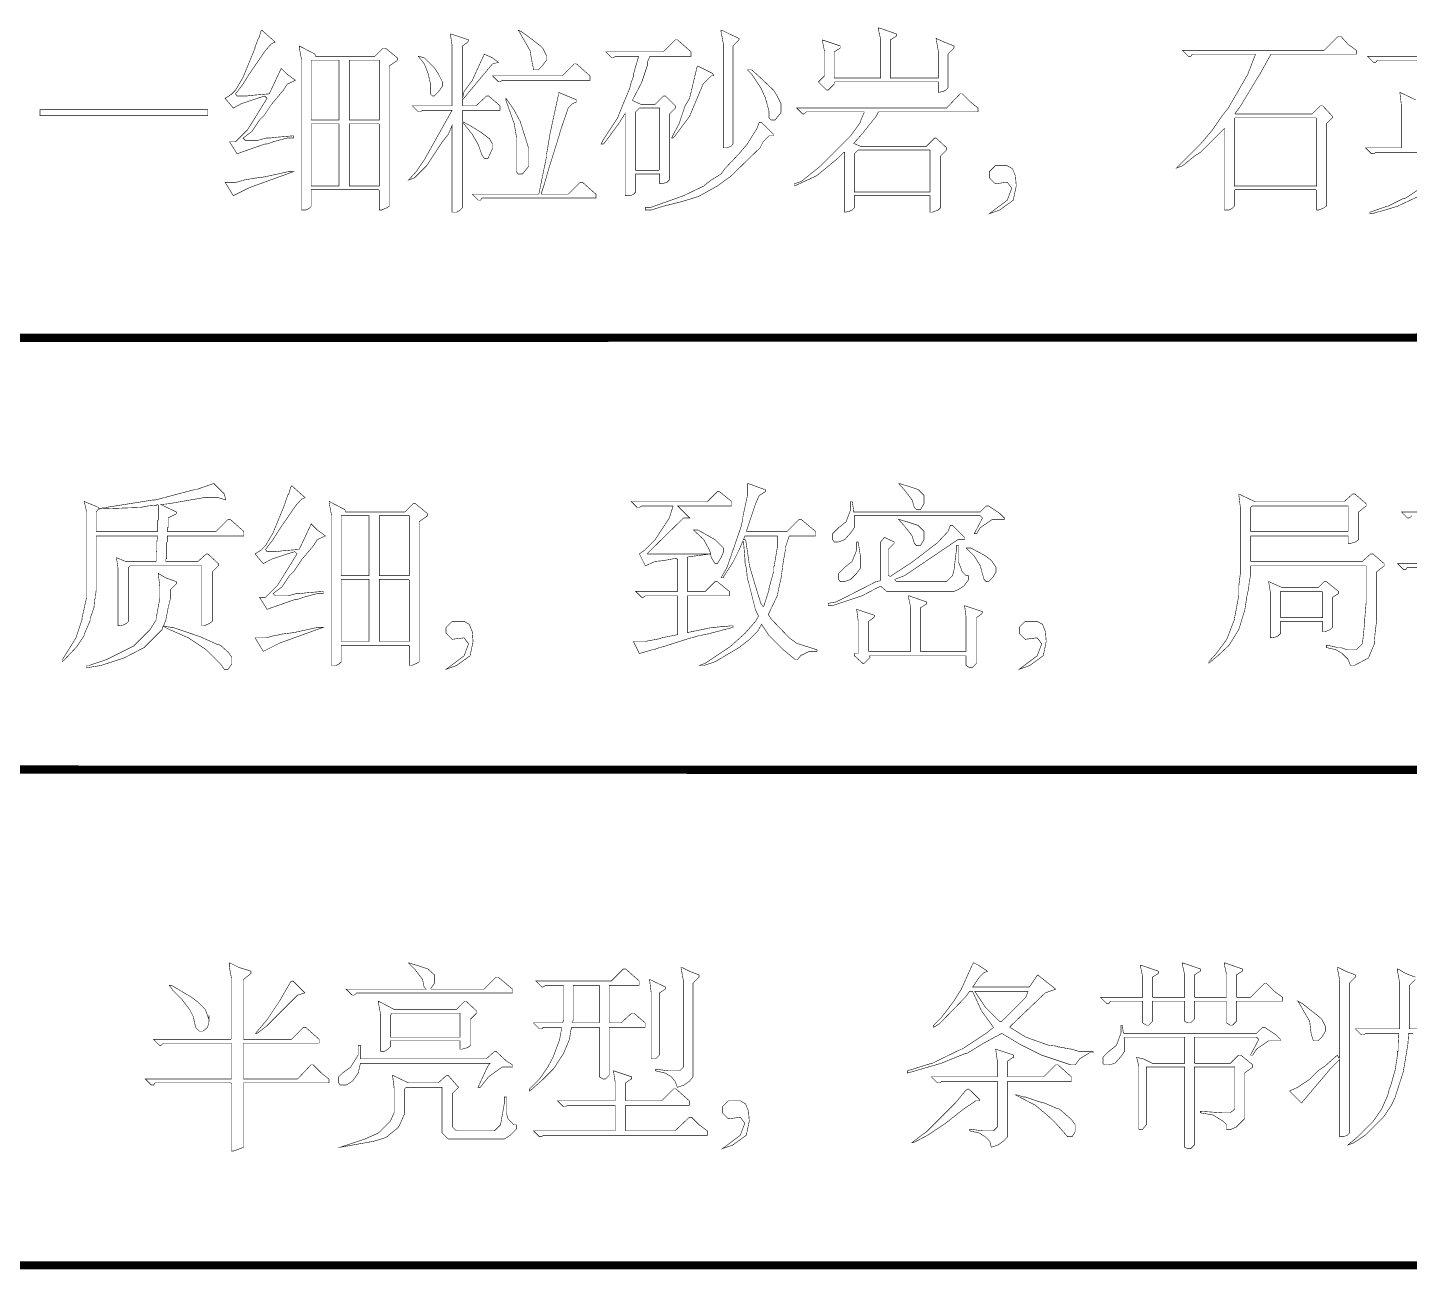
# Model space of a CAD drawing. Extents: x 94 to 452, y -72 to 1042.
# Drawn here: x 247.76 to 273.07, y 228.51 to 251.26 of the extents above; entities that cross this region are included whole.
import ezdxf

# ---------------------------------------------------------------- set-up
doc = ezdxf.new("R2010")
doc.units = 0
doc.header["$MEASUREMENT"] = 0
doc.layers.add('TREE_LAYER', color=7, linetype='Continuous')

msp = doc.modelspace()

# ---------------------------------------------------------------- linework, layer by layer
at = {"layer": 'TREE_LAYER'}
for points, const_width, elevation in [([(252.044715, 251.215376), (252.030989, 251.201651), (251.989813, 251.064396), (251.976087, 251.05067), (251.921185, 250.89969), (251.921185, 250.885964), (251.701577, 250.35067), (251.564322, 250.117337), (251.481969, 250.034984), (251.372165, 249.966357), (251.523146, 249.787925), (251.674126, 249.870278), (251.962362, 249.966357), (252.099616, 250.007533), (252.140793, 249.966357), (251.921185, 249.609494), (251.78393, 249.389886), (251.564322, 249.170278), (251.454518, 249.170278), (251.591773, 248.95067), (252.099616, 249.129102), (252.140793, 249.129102), (252.223146, 249.156553), (252.250597, 249.170278), (252.511381, 249.238906), (252.621185, 249.238906), (252.621185, 249.280082), (252.305499, 249.252631), (252.305499, 249.252631), (252.195695, 249.238906), (252.195695, 249.238906), (252.127067, 249.238906), (251.976087, 249.197729), (251.742754, 249.197729), (251.701577, 249.238906), (251.866283, 249.362435), (252.003538, 249.568317), (252.085891, 249.65067), (252.223146, 249.856553), (252.442754, 250.117337), (252.511381, 250.227141), (252.662362, 250.295768), (252.511381, 250.405572), (252.401577, 250.515376), (252.181969, 250.04871), (251.866283, 250.021259), (251.866283, 250.021259), (251.756479, 250.007533), (251.756479, 250.007533), (251.591773, 250.007533), (251.564322, 250.04871), (251.701577, 250.227141), (251.811381, 250.405572), (252.113342, 250.844788), (252.223146, 250.968317), (252.291773, 250.995768), (252.044715, 251.215376), (252.044715, 251.215376)], 0.01, 59), ([(255.503538, 251.146749), (255.503538, 251.146749), (255.503538, 251.119298), (255.530989, 250.940866), (255.530989, 249.829102), (255.530989, 249.829102), (254.803538, 249.829102), (254.913342, 249.719298), (254.954518, 249.719298), (254.981969, 249.746749), (255.530989, 249.746749), (255.530989, 249.746749), (255.023146, 248.840866), (254.872165, 248.621259), (254.734911, 248.470278), (254.844715, 248.511455), (255.064322, 248.731062), (255.352558, 249.170278), (255.462362, 249.307533), (255.530989, 249.472239), (255.530989, 249.472239), (255.530989, 247.880082), (255.613342, 247.880082), (255.681969, 247.921259), (255.723146, 247.962435), (255.723146, 249.527141), (255.723146, 249.527141), (255.736871, 249.513415), (255.901577, 249.307533), (256.011381, 249.115376), (256.080009, 248.923219), (256.121185, 248.868317), (256.189813, 248.868317), (256.272165, 249.046749), (256.272165, 249.129102), (256.230989, 249.197729), (256.217264, 249.22518), (256.052558, 249.34871), (255.874126, 249.458513), (255.723146, 249.540866), (255.723146, 249.746749), (255.723146, 249.746749), (256.40942, 249.746749), (256.40942, 249.829102), (256.203538, 250.007533), (256.162362, 250.007533), (255.970205, 249.829102), (255.723146, 249.829102), (255.723146, 249.829102), (255.723146, 249.938906), (256.052558, 250.336945), (256.272165, 250.597729), (256.381969, 250.62518), (256.272165, 250.707533), (256.121185, 250.776161), (255.901577, 250.295768), (255.750597, 250.089886), (255.723146, 249.966357), (255.723146, 249.966357), (255.723146, 250.927141), (255.819224, 250.995768), (255.83295, 251.036945), (255.503538, 251.146749), (255.503538, 251.146749)], 0.01, 59), ([(256.752558, 251.215376), (256.738832, 251.215376), (256.752558, 251.201651), (256.95844, 250.844788), (256.999616, 250.611455), (257.027067, 250.487925), (257.040793, 250.487925), (257.10942, 250.487925), (257.191773, 250.570278), (257.260401, 250.666357), (257.260401, 250.74871), (257.191773, 250.885964), (257.164322, 250.913415), (256.972165, 251.064396), (256.821185, 251.1742), (256.752558, 251.215376), (256.752558, 251.215376)], 0.01, 59), ([(260.472165, 251.215376), (260.45844, 251.215376), (260.45844, 251.187925), (260.499616, 250.968317), (260.499616, 249.060474), (260.568244, 249.060474), (260.636871, 249.087925), (260.678048, 249.129102), (260.678048, 250.927141), (260.787852, 251.036945), (260.787852, 251.064396), (260.60942, 251.146749), (260.472165, 251.215376), (260.472165, 251.215376)], 0.01, 59), ([(263.354518, 251.256553), (263.340793, 251.256553), (263.340793, 251.229102), (263.381969, 251.05067), (263.381969, 250.336945), (263.368244, 250.336945), (262.544715, 250.336945), (262.530989, 250.336945), (262.530989, 250.817337), (262.640793, 250.885964), (262.640793, 250.885964), (262.640793, 250.927141), (262.311381, 251.036945), (262.352558, 250.831062), (262.352558, 250.378121), (262.242754, 250.268317), (262.393734, 250.117337), (262.421185, 250.117337), (262.530989, 250.227141), (262.530989, 250.254592), (262.544715, 250.268317), (264.438832, 250.268317), (264.438832, 250.254592), (264.438832, 250.076161), (264.521185, 250.089886), (264.576087, 250.117337), (264.617264, 250.158513), (264.617264, 250.776161), (264.727067, 250.885964), (264.727067, 250.927141), (264.548636, 250.995768), (264.397656, 251.064396), (264.438832, 250.831062), (264.438832, 250.336945), (264.438832, 250.336945), (263.560401, 250.336945), (263.560401, 250.336945), (263.560401, 251.036945), (263.670205, 251.105572), (263.670205, 251.105572), (263.670205, 251.146749), (263.354518, 251.256553), (263.354518, 251.256553)], 0.01, 59), ([(271.80942, 251.105572), (271.768244, 251.105572), (271.50746, 250.844788), (268.913342, 250.844788), (269.023146, 250.734984), (269.064322, 250.734984), (269.091773, 250.776161), (270.244715, 250.776161), (270.244715, 250.762435), (270.10746, 250.405572), (269.750597, 249.787925), (269.640793, 249.65067), (269.462362, 249.389886), (269.242754, 249.129102), (268.803538, 248.689886), (268.913342, 248.731062), (269.13295, 248.909494), (269.242754, 248.978121), (269.681969, 249.417337), (269.681969, 249.417337), (269.681969, 247.921259), (269.764322, 247.921259), (269.819224, 247.94871), (269.860401, 247.989886), (269.860401, 248.278121), (269.874126, 248.291847), (271.356479, 248.291847), (271.370205, 248.278121), (271.370205, 247.921259), (271.411381, 247.921259), (271.50746, 247.962435), (271.548636, 247.989886), (271.548636, 249.49969), (271.65844, 249.609494), (271.65844, 249.636945), (271.480009, 249.829102), (271.438832, 249.829102), (271.287852, 249.678121), (269.887852, 249.678121), (269.874126, 249.691847), (269.970205, 249.815376), (270.299616, 250.364396), (270.327067, 250.405572), (270.53295, 250.776161), (272.097656, 250.776161), (272.097656, 250.844788), (271.946675, 250.954592), (271.80942, 251.105572), (271.80942, 251.105572)], 0.01, 59), ([(252.730989, 250.927141), (252.730989, 250.927141), (252.730989, 250.89969), (252.772165, 250.680082), (252.772165, 247.921259), (252.854518, 247.921259), (252.90942, 247.94871), (252.950597, 247.989886), (252.950597, 248.278121), (252.950597, 248.291847), (254.185891, 248.291847), (254.199616, 248.278121), (254.199616, 247.921259), (254.240793, 247.921259), (254.336871, 247.962435), (254.378048, 247.989886), (254.378048, 250.556553), (254.515303, 250.652631), (254.529028, 250.666357), (254.529028, 250.707533), (254.30942, 250.885964), (254.268244, 250.885964), (254.117264, 250.734984), (253.03295, 250.734984), (253.019224, 250.776161), (252.730989, 250.927141), (252.730989, 250.927141)], 0.01, 59), ([(259.662362, 251.036945), (259.621185, 251.036945), (259.401577, 250.817337), (258.344715, 250.817337), (258.454518, 250.707533), (258.481969, 250.707533), (258.523146, 250.734984), (258.948636, 250.734984), (258.948636, 250.734984), (258.852558, 250.405572), (258.852558, 250.364396), (258.811381, 250.254592), (258.78393, 250.144788), (258.674126, 249.884004), (258.564322, 249.609494), (258.303538, 249.211455), (258.262362, 249.129102), (258.262362, 249.129102), (258.303538, 249.129102), (258.317264, 249.142827), (258.591773, 249.513415), (258.701577, 249.691847), (258.701577, 249.691847), (258.701577, 248.182043), (258.797656, 248.182043), (258.852558, 248.209494), (258.893734, 248.25067), (258.893734, 248.580082), (258.893734, 248.580082), (259.319224, 248.580082), (259.33295, 248.580082), (259.33295, 248.401651), (259.374126, 248.401651), (259.470205, 248.429102), (259.511381, 248.470278), (259.511381, 249.678121), (259.621185, 249.787925), (259.621185, 249.829102), (259.442754, 250.007533), (259.401577, 250.007533), (259.250597, 249.856553), (258.989813, 249.856553), (258.838832, 249.92518), (258.838832, 249.938906), (259.003538, 250.254592), (259.113342, 250.584004), (259.113342, 250.638906), (259.154518, 250.734984), (259.90942, 250.734984), (259.90942, 250.817337), (259.662362, 251.036945), (259.662362, 251.036945)], 0.01, 59), ([(252.950597, 250.666357), (252.950597, 250.666357), (253.45844, 250.666357), (253.45844, 250.666357), (253.45844, 249.568317), (253.45844, 249.568317), (252.950597, 249.568317), (252.950597, 249.568317), (252.950597, 250.666357), (252.950597, 250.666357)], 0.01, 59), ([(253.650597, 250.666357), (253.650597, 250.666357), (254.185891, 250.666357), (254.199616, 250.666357), (254.199616, 249.568317), (254.185891, 249.568317), (253.650597, 249.568317), (253.650597, 249.568317), (253.650597, 250.666357), (253.650597, 250.666357)], 0.01, 59), ([(254.927067, 250.734984), (254.913342, 250.734984), (255.023146, 250.597729), (255.091773, 250.419298), (255.13295, 250.240866), (255.13295, 250.04871), (255.174126, 250.007533), (255.201577, 250.007533), (255.28393, 250.089886), (255.352558, 250.185964), (255.352558, 250.268317), (255.28393, 250.405572), (255.215303, 250.515376), (255.023146, 250.707533), (254.927067, 250.734984), (254.927067, 250.734984)], 0.01, 59), ([(257.80942, 250.597729), (257.768244, 250.597729), (257.548636, 250.378121), (256.272165, 250.378121), (256.381969, 250.268317), (256.40942, 250.268317), (256.450597, 250.295768), (258.056479, 250.295768), (258.056479, 250.378121), (257.80942, 250.597729), (257.80942, 250.597729)], 0.01, 59), ([(273.319224, 250.734984), (272.303538, 250.734984), (272.413342, 250.62518), (272.454518, 250.62518), (272.481969, 250.666357), (273.319224, 250.666357)], 0.01, 59), ([(260.03295, 250.556553), (260.019224, 250.542827), (259.881969, 249.966357), (259.799616, 249.829102), (259.689813, 249.49969), (259.593734, 249.321259), (259.552558, 249.238906), (259.580009, 249.238906), (259.593734, 249.252631), (259.881969, 249.636945), (260.129028, 250.227141), (260.280009, 250.378121), (260.321185, 250.378121), (260.30746, 250.419298), (260.03295, 250.556553), (260.03295, 250.556553)], 0.01, 59), ([(261.021185, 250.487925), (260.938832, 250.487925), (261.021185, 250.405572), (261.185891, 250.158513), (261.199616, 250.131062), (261.268244, 249.980082), (261.336871, 249.733023), (261.336871, 249.609494), (261.378048, 249.568317), (261.446675, 249.568317), (261.556479, 249.705572), (261.556479, 249.870278), (261.487852, 250.007533), (261.419224, 250.117337), (261.172165, 250.35067), (261.021185, 250.487925), (261.021185, 250.487925)], 0.01, 59), ([(257.480009, 250.076161), (257.480009, 250.076161), (257.480009, 250.034984), (257.329028, 249.334984), (257.301577, 249.170278), (257.260401, 248.936945), (257.260401, 248.895768), (257.123146, 248.223219), (257.10942, 248.209494), (255.901577, 248.209494), (256.011381, 248.09969), (256.052558, 248.09969), (256.080009, 248.140866), (258.166283, 248.140866), (258.166283, 248.209494), (257.919224, 248.429102), (257.878048, 248.429102), (257.65844, 248.209494), (257.164322, 248.209494), (257.164322, 248.223219), (257.219224, 248.387925), (257.301577, 248.676161), (257.50746, 249.334984), (257.50746, 249.34871), (257.65844, 249.787925), (257.740793, 249.870278), (257.80942, 249.897729), (257.80942, 249.938906), (257.480009, 250.076161), (257.480009, 250.076161)], 0.01, 59), ([(256.519224, 249.966357), (256.519224, 249.92518), (256.670205, 249.49969), (256.711381, 249.252631), (256.711381, 248.621259), (256.738832, 248.580082), (256.821185, 248.580082), (256.930989, 248.717337), (256.930989, 249.060474), (256.780009, 249.540866), (256.670205, 249.746749), (256.519224, 249.966357), (256.519224, 249.966357)], 0.01, 59), ([(264.878048, 250.04871), (264.836871, 250.04871), (264.589813, 249.787925), (261.844715, 249.787925), (261.954518, 249.678121), (261.981969, 249.678121), (262.023146, 249.719298), (263.080009, 249.719298), (263.080009, 249.705572), (263.025107, 249.582043), (263.011381, 249.527141), (262.83295, 249.280082), (262.270205, 248.717337), (261.927067, 248.442827), (261.803538, 248.401651), (261.803538, 248.360474), (262.160401, 248.52518), (262.215303, 248.552631), (262.599616, 248.868317), (262.70942, 248.978121), (262.723146, 248.978121), (262.723146, 247.880082), (262.805499, 247.893808), (262.860401, 247.921259), (262.901577, 247.962435), (262.901577, 248.168317), (262.901577, 248.182043), (264.287852, 248.182043), (264.287852, 248.168317), (264.287852, 247.880082), (264.329028, 247.880082), (264.438832, 247.921259), (264.480009, 247.962435), (264.480009, 248.909494), (264.589813, 249.019298), (264.589813, 249.060474), (264.397656, 249.238906), (264.370205, 249.238906), (264.219224, 249.087925), (263.011381, 249.087925), (262.887852, 249.142827), (263.025107, 249.293808), (263.299616, 249.636945), (263.340793, 249.719298), (265.166283, 249.719298), (265.166283, 249.787925), (265.029028, 249.897729), (264.878048, 250.04871), (264.878048, 250.04871)], 0.01, 59), ([(273.181969, 249.938906), (272.893734, 250.076161), (272.921185, 249.842827), (272.921185, 249.060474), (272.921185, 249.060474), (272.262362, 249.060474), (272.372165, 248.95067), (272.413342, 248.95067), (272.454518, 248.978121), (273.730989, 248.978121)], 0.01, 59), ([(251.056479, 249.760474), (247.981969, 249.760474), (247.981969, 249.733023), (247.981969, 249.65067), (250.562362, 249.65067), (251.056479, 249.65067), (251.056479, 249.705572), (251.056479, 249.760474)], 0.01, 59), ([(258.962362, 249.787925), (258.962362, 249.787925), (259.319224, 249.787925), (259.33295, 249.787925), (259.33295, 248.662435), (259.319224, 248.64871), (258.893734, 248.64871), (258.893734, 248.662435), (258.893734, 249.719298), (258.962362, 249.787925), (258.962362, 249.787925)], 0.01, 59), ([(269.860401, 249.595768), (269.874126, 249.609494), (271.356479, 249.609494), (271.370205, 249.595768), (271.370205, 248.360474), (271.356479, 248.360474), (269.874126, 248.360474), (269.860401, 248.360474), (269.860401, 249.595768), (269.860401, 249.595768)], 0.01, 59), ([(252.950597, 249.485964), (252.950597, 249.49969), (253.45844, 249.49969), (253.45844, 249.485964), (253.45844, 248.360474), (253.45844, 248.360474), (252.950597, 248.360474), (252.950597, 248.360474), (252.950597, 249.485964), (252.950597, 249.485964)], 0.01, 59), ([(253.650597, 249.485964), (253.650597, 249.49969), (254.185891, 249.49969), (254.199616, 249.485964), (254.199616, 248.360474), (254.185891, 248.360474), (253.650597, 248.360474), (253.650597, 248.360474), (253.650597, 249.485964), (253.650597, 249.485964)], 0.01, 59), ([(261.199616, 249.527141), (261.15844, 249.527141), (261.117264, 249.417337), (260.938832, 249.129102), (260.787852, 248.95067), (260.527067, 248.676161), (260.45844, 248.580082), (260.280009, 248.470278), (260.142754, 248.360474), (259.772165, 248.182043), (259.154518, 247.962435), (259.072165, 247.962435), (259.072165, 247.921259), (259.181969, 247.921259), (259.401577, 247.989886), (259.730989, 248.072239), (260.046675, 248.168317), (260.389813, 248.360474), (260.636871, 248.538906), (261.172165, 249.060474), (261.227067, 249.170278), (261.336871, 249.280082), (261.419224, 249.280082), (261.419224, 249.307533), (261.199616, 249.527141), (261.199616, 249.527141)], 0.01, 59), ([(262.970205, 249.019298), (262.970205, 249.019298), (264.287852, 249.019298), (264.287852, 249.019298), (264.287852, 248.25067), (264.287852, 248.25067), (262.901577, 248.25067), (262.901577, 248.25067), (262.901577, 248.95067), (262.970205, 249.019298), (262.970205, 249.019298)], 0.01, 59), ([(252.621185, 248.621259), (252.525107, 248.621259), (252.085891, 248.52518), (251.866283, 248.497729), (251.811381, 248.484004), (251.729028, 248.470278), (251.578048, 248.429102), (251.372165, 248.429102), (251.523146, 248.182043), (251.825107, 248.333023), (252.621185, 248.621259), (252.621185, 248.621259)], 0.01, 59), ([(265.701577, 248.731062), (265.481969, 248.731062), (265.372165, 248.621259), (265.372165, 248.511455), (265.481969, 248.401651), (265.701577, 248.429102), (265.78393, 248.319298), (265.701577, 248.09969), (265.372165, 247.852631), (265.564322, 247.921259), (265.811381, 248.09969), (265.866283, 248.360474), (265.852558, 248.538906), (265.797656, 248.676161), (265.701577, 248.731062), (265.701577, 248.731062)], 0.01, 59), ([(273.20942, 248.278121), (273.003538, 248.140866), (272.948636, 248.127141), (272.674126, 247.989886), (272.660401, 247.989886), (272.344715, 247.880082), (272.344715, 247.852631), (272.385891, 247.852631), (272.523146, 247.893808), (272.536871, 247.893808), (272.578048, 247.907533), (272.852558, 247.989886), (273.401577, 248.25067)], 0.01, 59), ([(221.22612, 245.573528), (399.22612, 245.605679)], 0.15, 178.000003), ([(251.16629, 242.910344), (250.850603, 242.80054), (250.823152, 242.80054), (250.095701, 242.608383), (250.054525, 242.608383), (249.189819, 242.471128), (249.121192, 242.471128), (249.121192, 242.457403), (249.052564, 242.457403), (249.052564, 242.471128), (249.025113, 242.484854), (248.79178, 242.580932), (248.832956, 242.402501), (248.832956, 240.810344), (248.750603, 240.439756), (248.750603, 240.412305), (248.640799, 240.082893), (248.530995, 239.904462), (248.393741, 239.684854), (248.393741, 239.643677), (248.654525, 239.918187), (248.79178, 240.12407), (248.805505, 240.178972), (248.901584, 240.398579), (248.901584, 240.439756), (248.970211, 240.631913), (248.983937, 240.796619), (248.997662, 240.796619), (248.997662, 240.837795), (249.011388, 240.961324), (249.011388, 241.94956), (249.011388, 241.94956), (250.123152, 241.94956), (250.136878, 241.94956), (250.123152, 241.839756), (250.123152, 241.839756), (250.123152, 241.743677), (250.123152, 241.743677), (250.123152, 241.661324), (250.109427, 241.661324), (250.109427, 241.565246), (250.109427, 241.565246), (250.109427, 241.482893), (250.109427, 241.482893), (249.546682, 241.482893), (249.381976, 241.551521), (249.409427, 241.373089), (249.409427, 240.302501), (249.505505, 240.316226), (249.560407, 240.343677), (249.601584, 240.384854), (249.601584, 241.373089), (249.629035, 241.40054), (250.946682, 241.40054), (250.946682, 241.40054), (250.946682, 240.302501), (250.987858, 240.302501), (251.083937, 240.343677), (251.138839, 240.384854), (251.138839, 241.290736), (251.248643, 241.40054), (251.248643, 241.441717), (251.056486, 241.620148), (251.029035, 241.620148), (250.878054, 241.482893), (250.301584, 241.482893), (250.287858, 241.482893), (250.287858, 241.52407), (250.301584, 241.537795), (250.301584, 241.633873), (250.301584, 241.633873), (250.301584, 241.729952), (250.301584, 241.729952), (250.301584, 241.82603), (250.315309, 241.839756), (250.315309, 241.94956), (250.315309, 241.94956), (251.715309, 241.94956), (251.715309, 242.031913), (251.46825, 242.251521), (251.427074, 242.251521), (251.207466, 242.031913), (250.329035, 242.031913), (250.315309, 242.031913), (250.315309, 242.10054), (250.329035, 242.10054), (250.329035, 242.278972), (250.46629, 242.347599), (250.480015, 242.361324), (250.480015, 242.388775), (250.19178, 242.52603), (250.219231, 242.52603), (250.34276, 242.539756), (250.974133, 242.64956), (251.248643, 242.64956), (251.385897, 242.608383), (251.358446, 242.718187), (251.16629, 242.910344), (251.16629, 242.910344)], 0.01, 63), ([(252.593741, 242.869168), (252.580015, 242.855442), (252.538839, 242.718187), (252.525113, 242.704462), (252.470211, 242.553481), (252.470211, 242.539756), (252.250603, 242.004462), (252.113348, 241.771128), (252.030995, 241.688775), (251.921192, 241.620148), (252.072172, 241.441717), (252.223152, 241.52407), (252.511388, 241.620148), (252.648643, 241.661324), (252.689819, 241.620148), (252.470211, 241.263285), (252.332956, 241.043677), (252.113348, 240.82407), (252.003544, 240.82407), (252.140799, 240.604462), (252.648643, 240.782893), (252.689819, 240.782893), (252.772172, 240.810344), (252.799623, 240.82407), (253.060407, 240.892697), (253.170211, 240.892697), (253.170211, 240.933873), (252.854525, 240.906422), (252.854525, 240.906422), (252.744721, 240.892697), (252.744721, 240.892697), (252.676093, 240.892697), (252.525113, 240.851521), (252.29178, 240.851521), (252.250603, 240.892697), (252.415309, 241.016226), (252.552564, 241.222109), (252.634917, 241.304462), (252.772172, 241.510344), (252.99178, 241.771128), (253.060407, 241.880932), (253.211388, 241.94956), (253.060407, 242.059364), (252.950603, 242.169168), (252.730995, 241.702501), (252.415309, 241.67505), (252.415309, 241.67505), (252.305505, 241.661324), (252.305505, 241.661324), (252.140799, 241.661324), (252.113348, 241.702501), (252.250603, 241.880932), (252.360407, 242.059364), (252.662368, 242.498579), (252.772172, 242.622109), (252.840799, 242.64956), (252.593741, 242.869168), (252.593741, 242.869168)], 0.01, 63), ([(260.430995, 242.759364), (260.389819, 242.759364), (260.211388, 242.580932), (258.811388, 242.580932), (258.921192, 242.471128), (258.962368, 242.471128), (259.003544, 242.498579), (259.580015, 242.498579), (259.580015, 242.498579), (259.511388, 242.278972), (259.250603, 241.880932), (259.058446, 241.688775), (258.962368, 241.620148), (259.072172, 241.40054), (259.250603, 241.482893), (259.401584, 241.496619), (259.621192, 241.537795), (259.662368, 241.52407), (259.662368, 240.933873), (259.648643, 240.933873), (258.893741, 240.933873), (259.003544, 240.82407), (259.030995, 240.82407), (259.072172, 240.851521), (259.648643, 240.851521), (259.662368, 240.851521), (259.662368, 240.137795), (259.648643, 240.137795), (259.374133, 240.082893), (259.346682, 240.069168), (259.058446, 240.014266), (258.852564, 240.014266), (258.962368, 239.794658), (259.195701, 239.863285), (259.223152, 239.863285), (259.332956, 239.904462), (259.346682, 239.904462), (259.909427, 240.082893), (259.923152, 240.082893), (260.060407, 240.12407), (260.074133, 240.12407), (260.197662, 240.151521), (260.211388, 240.151521), (260.678054, 240.27505), (260.678054, 240.302501), (260.650603, 240.302501), (260.636878, 240.302501), (260.527074, 240.288775), (260.513348, 240.288775), (260.485897, 240.288775), (260.348643, 240.27505), (260.307466, 240.27505), (259.840799, 240.178972), (259.840799, 240.178972), (259.840799, 240.851521), (259.840799, 240.851521), (260.609427, 240.851521), (260.609427, 240.933873), (260.389819, 241.112305), (260.348643, 241.112305), (260.170211, 240.933873), (259.840799, 240.933873), (259.840799, 240.933873), (259.840799, 241.551521), (259.854525, 241.565246), (260.26629, 241.620148), (260.280015, 241.551521), (260.348643, 241.441717), (260.348643, 241.441717), (260.389819, 241.441717), (260.458446, 241.551521), (260.499623, 241.647599), (260.499623, 241.729952), (260.348643, 241.880932), (260.032956, 242.059364), (259.950603, 242.059364), (260.14276, 241.880932), (260.238839, 241.702501), (260.26629, 241.633873), (260.252564, 241.620148), (259.113348, 241.620148), (259.113348, 241.633873), (259.772172, 242.278972), (259.881976, 242.278972), (259.662368, 242.498579), (259.662368, 242.498579), (260.650603, 242.498579), (260.650603, 242.580932), (260.430995, 242.759364), (260.430995, 242.759364)], 0.01, 63), ([(260.952564, 242.910344), (260.938839, 242.910344), (260.938839, 242.677011), (260.856486, 242.292697), (260.856486, 242.265246), (260.829035, 242.127991), (260.56825, 241.373089), (260.458446, 241.180932), (260.499623, 241.180932), (260.499623, 241.194658), (260.678054, 241.469168), (260.787858, 241.688775), (260.856486, 241.853481), (260.870211, 241.839756), (260.897662, 241.510344), (260.897662, 241.496619), (260.897662, 241.455442), (260.925113, 241.345638), (260.938839, 241.180932), (260.96629, 241.084854), (261.089819, 240.590736), (261.144721, 240.480932), (261.089819, 240.384854), (260.897662, 240.165246), (260.623152, 239.918187), (260.170211, 239.616226), (260.060407, 239.57505), (260.14276, 239.57505), (260.348643, 239.643677), (260.787858, 239.904462), (260.96629, 240.041717), (261.130995, 240.206422), (261.199623, 240.329952), (261.336878, 240.12407), (261.583937, 239.877011), (261.81727, 239.684854), (261.858446, 239.684854), (261.927074, 239.767207), (261.940799, 239.767207), (262.078054, 239.835834), (262.215309, 239.835834), (262.215309, 239.863285), (261.872172, 239.973089), (261.858446, 239.973089), (261.707466, 240.082893), (261.378054, 240.42603), (261.323152, 240.508383), (261.487858, 240.851521), (261.515309, 240.988775), (261.556486, 241.167207), (261.597662, 241.469168), (261.638839, 241.702501), (261.638839, 241.743677), (261.707466, 241.94956), (261.707466, 241.94956), (262.187858, 241.94956), (262.187858, 242.031913), (261.927074, 242.251521), (261.885897, 242.251521), (261.66629, 242.031913), (260.925113, 242.031913), (260.925113, 242.045638), (260.96629, 242.169168), (260.980015, 242.210344), (261.089819, 242.539756), (261.158446, 242.690736), (261.26825, 242.759364), (261.26825, 242.80054), (261.254525, 242.80054), (260.952564, 242.910344), (260.952564, 242.910344)], 0.01, 63), ([(263.725113, 242.910344), (263.711388, 242.910344), (263.821192, 242.786815), (263.958446, 242.608383), (263.999623, 242.471128), (264.040799, 242.429952), (264.109427, 242.429952), (264.178054, 242.539756), (264.178054, 242.690736), (264.06825, 242.80054), (263.862368, 242.869168), (263.807466, 242.882893), (263.725113, 242.910344), (263.725113, 242.910344)], 0.01, 63), ([(250.123152, 242.512305), (250.123152, 242.52603), (250.150603, 242.512305), (250.150603, 242.237795), (250.136878, 242.237795), (250.136878, 242.141717), (250.136878, 242.127991), (250.136878, 242.031913), (250.123152, 242.031913), (249.011388, 242.031913), (249.011388, 242.031913), (249.011388, 242.388775), (249.052564, 242.443677), (249.821192, 242.471128), (249.958446, 242.498579), (250.123152, 242.512305), (250.123152, 242.512305)], 0.01, 63), ([(253.280015, 242.580932), (253.280015, 242.580932), (253.280015, 242.553481), (253.321192, 242.333873), (253.321192, 239.57505), (253.403544, 239.57505), (253.458446, 239.602501), (253.499623, 239.643677), (253.499623, 239.931913), (253.499623, 239.945638), (254.734917, 239.945638), (254.748643, 239.931913), (254.748643, 239.57505), (254.789819, 239.57505), (254.885897, 239.616226), (254.927074, 239.643677), (254.927074, 242.210344), (255.064329, 242.306422), (255.078054, 242.320148), (255.078054, 242.361324), (254.858446, 242.539756), (254.81727, 242.539756), (254.66629, 242.388775), (253.581976, 242.388775), (253.56825, 242.429952), (253.280015, 242.580932), (253.280015, 242.580932)], 0.01, 63), ([(262.860407, 242.580932), (262.832956, 242.580932), (262.832956, 242.429952), (262.750603, 242.210344), (262.613348, 242.10054), (262.503544, 241.990736), (262.503544, 241.880932), (262.530995, 241.839756), (262.613348, 241.839756), (262.723152, 241.880932), (262.832956, 242.004462), (262.901584, 242.10054), (262.901584, 242.306422), (262.901584, 242.320148), (262.901584, 242.320148), (265.207466, 242.320148), (265.248643, 242.278972), (265.097662, 241.990736), (265.138839, 241.990736), (265.207466, 242.10054), (265.427074, 242.251521), (265.646682, 242.251521), (265.646682, 242.278972), (265.564329, 242.361324), (265.358446, 242.498579), (265.31727, 242.498579), (265.207466, 242.388775), (262.887858, 242.388775), (262.887858, 242.416226), (262.860407, 242.580932), (262.860407, 242.580932)], 0.01, 63), ([(269.94276, 242.718187), (269.94276, 242.718187), (269.94276, 242.704462), (269.970211, 242.484854), (269.970211, 241.24956), (269.94276, 241.029952), (269.94276, 240.851521), (269.874133, 240.494658), (269.860407, 240.412305), (269.723152, 240.055442), (269.530995, 239.794658), (269.393741, 239.643677), (269.393741, 239.616226), (269.558446, 239.753481), (269.764329, 239.945638), (269.94276, 240.233873), (270.052564, 240.590736), (270.06629, 240.673089), (270.080015, 240.769168), (270.080015, 240.796619), (270.121192, 240.97505), (270.134917, 241.112305), (270.162368, 241.235834), (270.162368, 241.40054), (270.162368, 241.40054), (272.276093, 241.40054), (272.276093, 241.40054), (272.276093, 240.727991), (272.248643, 240.412305), (272.248643, 240.357403), (272.207466, 239.973089), (272.097662, 239.863285), (271.932956, 239.863285), (271.809427, 239.904462), (271.754525, 239.904462), (271.576093, 239.945638), (271.548643, 239.945638), (271.548643, 239.904462), (271.727074, 239.863285), (271.836878, 239.794658), (271.946682, 239.684854), (271.987858, 239.57505), (272.056486, 239.57505), (272.31727, 239.712305), (272.427074, 239.973089), (272.427074, 240.014266), (272.440799, 240.178972), (272.46825, 240.398579), (272.46825, 241.290736), (272.605505, 241.40054), (272.605505, 241.441717), (272.399623, 241.620148), (272.358446, 241.620148), (272.207466, 241.482893), (270.162368, 241.482893), (270.162368, 241.482893), (270.162368, 241.94956), (270.162368, 241.94956), (271.946682, 241.94956), (271.946682, 241.94956), (271.946682, 241.812305), (271.987858, 241.812305), (272.083937, 241.839756), (272.138839, 241.880932), (272.138839, 242.388775), (272.276093, 242.498579), (272.276093, 242.498579), (272.276093, 242.539756), (272.070211, 242.718187), (272.029035, 242.718187), (271.878054, 242.580932), (270.230995, 242.580932), (269.94276, 242.718187), (269.94276, 242.718187)], 0.01, 63), ([(270.189819, 242.498579), (270.189819, 242.498579), (271.946682, 242.498579), (271.946682, 242.498579), (271.946682, 242.031913), (271.946682, 242.031913), (270.162368, 242.031913), (270.162368, 242.031913), (270.162368, 242.471128), (270.189819, 242.498579), (270.189819, 242.498579)], 0.01, 63), ([(253.499623, 242.320148), (253.499623, 242.320148), (254.007466, 242.320148), (254.007466, 242.320148), (254.007466, 241.222109), (254.007466, 241.222109), (253.499623, 241.222109), (253.499623, 241.222109), (253.499623, 242.320148), (253.499623, 242.320148)], 0.01, 63), ([(254.199623, 242.320148), (254.199623, 242.320148), (254.734917, 242.320148), (254.748643, 242.320148), (254.748643, 241.222109), (254.734917, 241.222109), (254.199623, 241.222109), (254.199623, 241.222109), (254.199623, 242.320148), (254.199623, 242.320148)], 0.01, 63), ([(263.725113, 242.251521), (263.711388, 242.251521), (263.821192, 242.127991), (263.958446, 241.94956), (263.999623, 241.812305), (264.040799, 241.771128), (264.109427, 241.771128), (264.178054, 241.880932), (264.178054, 242.031913), (264.06825, 242.141717), (263.862368, 242.210344), (263.807466, 242.22407), (263.725113, 242.251521), (263.725113, 242.251521)], 0.01, 63), ([(274.348643, 242.388775), (272.921192, 242.388775), (273.030995, 242.278972), (273.072172, 242.278972), (273.113348, 242.320148)], 0.01, 63), ([(264.699623, 242.141717), (264.658446, 242.141717), (264.61727, 242.031913), (264.425113, 241.82603), (263.958446, 241.469168), (263.560407, 241.208383), (263.519231, 241.222109), (263.519231, 241.702501), (263.629035, 241.812305), (263.629035, 241.839756), (263.450603, 241.922109), (263.381976, 241.839756), (263.381976, 241.139756), (263.36825, 241.12603), (263.299623, 241.112305), (262.572172, 240.741717), (262.421192, 240.714266), (262.421192, 240.673089), (262.503544, 240.673089), (263.038839, 240.851521), (263.381976, 241.029952), (263.49178, 240.933873), (264.727074, 240.933873), (264.795701, 240.961324), (264.905505, 241.029952), (264.987858, 241.139756), (264.987858, 241.222109), (264.946682, 241.222109), (264.878054, 241.290736), (264.809427, 241.469168), (264.809427, 241.771128), (264.76825, 241.771128), (264.76825, 241.67505), (264.727074, 241.331913), (264.699623, 241.222109), (264.589819, 241.112305), (263.670211, 241.112305), (263.64276, 241.139756), (263.64276, 241.153481), (263.821192, 241.222109), (264.795701, 241.880932), (264.919231, 241.880932), (264.919231, 241.922109), (264.699623, 242.141717), (264.699623, 242.141717)], 0.01, 63), ([(260.897662, 241.94956), (260.911388, 241.94956), (261.487858, 241.94956), (261.487858, 241.94956), (261.487858, 241.729952), (261.432956, 241.40054), (261.419231, 241.373089), (261.419231, 241.290736), (261.336878, 240.988775), (261.336878, 240.961324), (261.240799, 240.659364), (261.227074, 240.659364), (261.185897, 240.714266), (261.089819, 241.029952), (261.076093, 241.071128), (260.980015, 241.40054), (260.911388, 241.867207), (260.897662, 241.880932), (260.870211, 241.880932), (260.897662, 241.94956), (260.897662, 241.94956)], 0.01, 63), ([(262.970211, 241.839756), (262.94276, 241.839756), (262.94276, 241.688775), (262.860407, 241.482893), (262.723152, 241.373089), (262.613348, 241.263285), (262.613348, 241.153481), (262.640799, 241.112305), (262.723152, 241.112305), (262.832956, 241.153481), (262.94276, 241.263285), (263.011388, 241.359364), (263.011388, 241.578972), (262.970211, 241.839756), (262.970211, 241.839756)], 0.01, 63), ([(265.029035, 241.729952), (264.946682, 241.729952), (265.097662, 241.578972), (265.207466, 241.40054), (265.248643, 241.24956), (265.276093, 241.153481), (265.31727, 241.112305), (265.358446, 241.112305), (265.440799, 241.194658), (265.495701, 241.290736), (265.495701, 241.373089), (265.413348, 241.496619), (265.289819, 241.592697), (265.029035, 241.729952), (265.029035, 241.729952)], 0.01, 63), ([(250.150603, 241.263285), (250.150603, 241.263285), (250.150603, 241.235834), (250.178054, 241.016226), (250.178054, 240.810344), (250.109427, 240.439756), (250.109427, 240.412305), (249.999623, 240.233873), (249.697662, 239.931913), (249.203544, 239.684854), (248.874133, 239.57505), (248.832956, 239.57505), (248.832956, 239.533873), (249.093741, 239.57505), (249.519231, 239.712305), (249.889819, 239.904462), (250.219231, 240.233873), (250.232956, 240.288775), (250.246682, 240.288775), (250.356486, 240.233873), (250.699623, 240.082893), (251.029035, 239.863285), (251.289819, 239.602501), (251.358446, 239.506422), (251.427074, 239.506422), (251.495701, 239.602501), (251.495701, 239.72603), (251.427074, 239.822109), (251.289819, 239.945638), (251.234917, 239.959364), (250.960407, 240.082893), (250.932956, 240.096619), (250.411388, 240.27505), (250.383937, 240.27505), (250.287858, 240.288775), (250.246682, 240.302501), (250.287858, 240.412305), (250.329035, 240.631913), (250.370211, 240.796619), (250.370211, 240.961324), (250.480015, 241.071128), (250.480015, 241.112305), (250.287858, 241.180932), (250.150603, 241.263285), (250.150603, 241.263285)], 0.01, 63), ([(274.019231, 241.441717), (272.852564, 241.441717), (272.962368, 241.331913), (273.003544, 241.331913), (273.030995, 241.373089), (274.980015, 241.373089)], 0.01, 63), ([(253.499623, 241.139756), (253.499623, 241.153481), (254.007466, 241.153481), (254.007466, 241.139756), (254.007466, 240.014266), (254.007466, 240.014266), (253.499623, 240.014266), (253.499623, 240.014266), (253.499623, 241.139756), (253.499623, 241.139756)], 0.01, 63), ([(254.199623, 241.139756), (254.199623, 241.153481), (254.734917, 241.153481), (254.748643, 241.139756), (254.748643, 240.014266), (254.734917, 240.014266), (254.199623, 240.014266), (254.199623, 240.014266), (254.199623, 241.139756), (254.199623, 241.139756)], 0.01, 63), ([(270.49178, 241.112305), (270.49178, 241.112305), (270.49178, 241.098579), (270.519231, 240.933873), (270.519231, 240.082893), (270.615309, 240.096619), (270.670211, 240.12407), (270.711388, 240.165246), (270.711388, 240.371128), (270.711388, 240.384854), (271.46629, 240.384854), (271.480015, 240.371128), (271.480015, 240.192697), (271.521192, 240.192697), (271.61727, 240.233873), (271.658446, 240.27505), (271.658446, 240.82407), (271.76825, 240.892697), (271.76825, 240.933873), (271.548643, 241.112305), (271.507466, 241.112305), (271.397662, 241.002501), (270.738839, 241.002501), (270.49178, 241.112305), (270.49178, 241.112305)], 0.01, 63), ([(263.903544, 240.851521), (263.889819, 240.851521), (263.889819, 240.837795), (263.930995, 240.645638), (263.930995, 239.835834), (263.91727, 239.835834), (263.162368, 239.835834), (263.162368, 239.835834), (263.162368, 240.384854), (263.258446, 240.453481), (263.272172, 240.494658), (262.94276, 240.604462), (262.970211, 240.398579), (262.970211, 239.794658), (262.901584, 239.794658), (262.901584, 239.753481), (263.052564, 239.616226), (263.080015, 239.616226), (263.189819, 239.72603), (263.176093, 239.753481), (263.189819, 239.753481), (264.946682, 239.753481), (264.946682, 239.753481), (264.946682, 239.57505), (265.015309, 239.533873), (265.056486, 239.533873), (265.138839, 239.616226), (265.138839, 240.453481), (265.234917, 240.522109), (265.248643, 240.563285), (264.919231, 240.673089), (264.946682, 240.467207), (264.946682, 239.835834), (264.946682, 239.835834), (264.109427, 239.835834), (264.109427, 239.835834), (264.109427, 240.631913), (264.219231, 240.70054), (264.219231, 240.741717), (263.903544, 240.851521), (263.903544, 240.851521)], 0.01, 63), ([(270.711388, 240.920148), (270.711388, 240.933873), (271.46629, 240.933873), (271.480015, 240.920148), (271.480015, 240.453481), (271.46629, 240.453481), (270.711388, 240.453481), (270.711388, 240.453481), (270.711388, 240.920148), (270.711388, 240.920148)], 0.01, 63), ([(253.170211, 240.27505), (253.074133, 240.27505), (252.634917, 240.178972), (252.415309, 240.151521), (252.360407, 240.137795), (252.278054, 240.12407), (252.127074, 240.082893), (251.921192, 240.082893), (252.072172, 239.835834), (252.374133, 239.986815), (253.170211, 240.27505), (253.170211, 240.27505)], 0.01, 63), ([(255.750603, 240.384854), (255.530995, 240.384854), (255.421192, 240.27505), (255.421192, 240.165246), (255.530995, 240.055442), (255.750603, 240.082893), (255.832956, 239.973089), (255.750603, 239.753481), (255.421192, 239.506422), (255.613348, 239.57505), (255.860407, 239.753481), (255.915309, 240.014266), (255.901584, 240.192697), (255.846682, 240.329952), (255.750603, 240.384854), (255.750603, 240.384854)], 0.01, 63), ([(266.250603, 240.384854), (266.030995, 240.384854), (265.921192, 240.27505), (265.921192, 240.165246), (266.030995, 240.055442), (266.250603, 240.082893), (266.332956, 239.973089), (266.250603, 239.753481), (265.921192, 239.506422), (266.113348, 239.57505), (266.360407, 239.753481), (266.415309, 240.014266), (266.401584, 240.192697), (266.346682, 240.329952), (266.250603, 240.384854), (266.250603, 240.384854)], 0.01, 63), ([(221.22612, 237.675038), (399.22612, 237.632367)], 0.15, 178.000005), ([(251.463673, 234.125927), (251.449948, 234.125927), (251.449948, 234.0573), (251.491124, 233.837692), (251.491124, 232.739653), (251.477399, 232.725927), (250.063673, 232.725927), (250.173477, 232.616123), (250.200928, 232.616123), (250.242104, 232.6573), (251.477399, 232.6573), (251.491124, 232.6573), (251.491124, 231.998476), (251.477399, 231.998476), (249.912693, 231.998476), (250.022497, 231.888672), (250.063673, 231.888672), (250.091124, 231.929849), (251.477399, 231.929849), (251.491124, 231.916123), (251.491124, 230.680829), (251.5323, 230.680829), (251.642104, 230.722006), (251.710732, 230.749457), (251.710732, 231.916123), (251.710732, 231.929849), (253.275438, 231.929849), (253.275438, 231.998476), (253.138183, 232.10828), (252.987202, 232.259261), (252.946026, 232.259261), (252.698967, 231.998476), (251.710732, 231.998476), (251.710732, 231.998476), (251.710732, 232.6573), (251.710732, 232.6573), (253.097006, 232.6573), (253.097006, 232.725927), (252.849948, 232.945535), (252.808771, 232.945535), (252.589163, 232.725927), (251.710732, 232.725927), (251.710732, 232.739653), (251.710732, 233.823967), (251.847987, 233.93377), (251.847987, 233.93377), (251.847987, 233.974947), (251.628379, 234.043574), (251.463673, 234.125927), (251.463673, 234.125927)], 0.01, 64), ([(254.744065, 234.125927), (254.73034, 234.125927), (254.853869, 234.002398), (254.991124, 233.823967), (255.018575, 233.686712), (255.059751, 233.645535), (255.046026, 233.645535), (253.591124, 233.645535), (253.700928, 233.535731), (253.742104, 233.535731), (253.783281, 233.576908), (256.638183, 233.576908), (256.638183, 233.645535), (256.377399, 233.865143), (256.336222, 233.865143), (256.116614, 233.645535), (255.142104, 233.645535), (255.142104, 233.645535), (255.142104, 233.659261), (255.210732, 233.755339), (255.210732, 233.906319), (255.087202, 234.016123), (254.88132, 234.084751), (254.826418, 234.098476), (254.744065, 234.125927), (254.744065, 234.125927)], 0.01, 64), ([(258.710732, 234.016123), (258.669555, 234.016123), (258.449948, 233.796516), (257.063673, 233.796516), (257.173477, 233.686712), (257.200928, 233.686712), (257.242104, 233.714163), (257.571516, 233.714163), (257.571516, 233.714163), (257.571516, 233.08279), (257.557791, 233.027888), (257.022497, 233.027888), (257.1323, 232.918084), (257.173477, 232.918084), (257.200928, 232.945535), (257.53034, 232.945535), (257.544065, 232.93181), (257.516614, 232.822006), (257.502889, 232.725927), (257.379359, 232.396516), (257.283281, 232.218084), (257.1323, 231.998476), (256.953869, 231.820045), (256.953869, 231.778868), (257.187202, 231.984751), (257.393085, 232.190633), (257.571516, 232.465143), (257.68132, 232.725927), (257.708771, 232.904359), (257.722497, 232.918084), (257.722497, 232.945535), (257.736222, 232.945535), (258.23034, 232.945535), (258.23034, 232.945535), (258.23034, 232.039653), (258.298967, 231.998476), (258.340144, 231.998476), (258.408771, 232.067104), (258.408771, 232.945535), (258.422497, 232.945535), (259.067595, 232.945535), (259.067595, 233.027888), (258.861712, 233.206319), (258.820536, 233.206319), (258.628379, 233.027888), (258.422497, 233.027888), (258.408771, 233.027888), (258.408771, 233.714163), (258.422497, 233.714163), (258.957791, 233.714163), (258.957791, 233.796516), (258.710732, 234.016123), (258.710732, 234.016123)], 0.01, 64), ([(259.740144, 234.043574), (259.726418, 234.043574), (259.726418, 234.029849), (259.767595, 233.810241), (259.767595, 232.218084), (259.698967, 232.149457), (259.493085, 232.149457), (259.287202, 232.176908), (259.259751, 232.176908), (259.259751, 232.149457), (259.438183, 232.10828), (259.547987, 232.039653), (259.616614, 231.9573), (259.657791, 231.847496), (259.78132, 231.888672), (259.877399, 231.9573), (259.946026, 232.039653), (259.946026, 233.755339), (260.05583, 233.865143), (260.05583, 233.906319), (259.877399, 233.974947), (259.740144, 234.043574), (259.740144, 234.043574)], 0.01, 64), ([(265.093085, 234.125927), (265.079359, 234.125927), (265.051908, 234.071025), (264.859751, 233.645535), (264.722497, 233.425927), (264.502889, 233.137692), (264.351908, 232.986712), (264.351908, 232.945535), (264.461712, 233.014163), (264.942104, 233.50828), (265.010732, 233.604359), (265.065634, 233.604359), (265.065634, 233.604359), (265.23034, 233.247496), (265.449948, 232.945535), (265.312693, 232.835731), (264.873477, 232.547496), (264.859751, 232.547496), (264.324457, 232.286712), (264.310732, 232.286712), (263.871516, 232.149457), (263.871516, 232.10828), (264.489163, 232.286712), (264.928379, 232.465143), (264.95583, 232.465143), (265.271516, 232.6573), (265.600928, 232.835731), (265.944065, 232.629849), (266.328379, 232.437692), (266.863673, 232.259261), (266.946026, 232.259261), (267.028379, 232.369065), (267.20681, 232.478868), (267.275438, 232.478868), (267.275438, 232.506319), (267.014653, 232.506319), (266.877399, 232.547496), (266.767595, 232.561221), (266.740144, 232.574947), (266.63034, 232.588672), (266.602889, 232.602398), (266.465634, 232.616123), (266.040144, 232.767104), (265.751908, 232.945535), (265.751908, 232.959261), (265.779359, 232.986712), (266.397006, 233.576908), (266.589163, 233.645535), (266.259751, 233.906319), (266.246026, 233.892594), (266.108771, 233.686712), (265.079359, 233.686712), (265.065634, 233.686712), (265.079359, 233.700437), (265.189163, 233.865143), (265.271516, 233.947496), (265.340144, 233.974947), (265.175438, 234.084751), (265.093085, 234.125927), (265.093085, 234.125927)], 0.01, 64), ([(268.922497, 234.125927), (268.908771, 234.125927), (268.908771, 234.098476), (268.949948, 233.920045), (268.949948, 233.50828), (268.949948, 233.494555), (268.373477, 233.494555), (268.359751, 233.50828), (268.359751, 233.865143), (268.469555, 233.93377), (268.469555, 233.974947), (268.153869, 234.084751), (268.140144, 234.084751), (268.140144, 234.071025), (268.18132, 233.878868), (268.18132, 233.50828), (268.18132, 233.494555), (267.412693, 233.494555), (267.522497, 233.384751), (267.563673, 233.384751), (267.591124, 233.425927), (268.18132, 233.425927), (268.18132, 233.425927), (268.18132, 233.027888), (268.249948, 232.986712), (268.291124, 232.986712), (268.359751, 233.055339), (268.359751, 233.425927), (268.373477, 233.425927), (268.949948, 233.425927), (268.949948, 233.425927), (268.949948, 233.055339), (269.018575, 233.027888), (269.059751, 233.027888), (269.128379, 233.096516), (269.128379, 233.425927), (269.142104, 233.425927), (269.718575, 233.425927), (269.718575, 233.425927), (269.718575, 233.027888), (269.787202, 232.986712), (269.828379, 232.986712), (269.897006, 233.055339), (269.897006, 233.425927), (269.910732, 233.425927), (270.747987, 233.425927), (270.747987, 233.494555), (270.597006, 233.604359), (270.446026, 233.755339), (270.418575, 233.755339), (270.157791, 233.494555), (269.910732, 233.494555), (269.897006, 233.50828), (269.897006, 233.906319), (270.00681, 233.974947), (270.00681, 234.016123), (269.691124, 234.125927), (269.677399, 234.125927), (269.677399, 234.098476), (269.718575, 233.920045), (269.718575, 233.50828), (269.718575, 233.494555), (269.142104, 233.494555), (269.128379, 233.50828), (269.128379, 233.906319), (269.238183, 233.974947), (269.238183, 234.016123), (268.922497, 234.125927), (268.922497, 234.125927)], 0.01, 64), ([(271.763673, 234.043574), (271.749948, 234.043574), (271.749948, 234.029849), (271.791124, 233.810241), (271.791124, 232.38279), (271.791124, 232.38279), (271.777399, 232.38279), (271.749948, 232.437692), (271.516614, 232.23181), (271.393085, 232.149457), (271.228379, 231.984751), (271.022497, 231.847496), (270.871516, 231.778868), (271.091124, 231.559261), (271.612693, 232.176908), (271.791124, 232.355339), (271.791124, 232.355339), (271.791124, 230.941614), (271.859751, 230.941614), (271.928379, 230.969065), (271.969555, 231.010241), (271.969555, 233.755339), (272.079359, 233.865143), (272.079359, 233.906319), (271.900928, 233.974947), (271.763673, 234.043574), (271.763673, 234.043574)], 0.01, 64), ([(272.861712, 234.016123), (272.847987, 234.016123), (272.847987, 233.988672), (272.889163, 233.769065), (272.889163, 232.986712), (272.889163, 232.986712), (272.889163, 232.918084), (272.875438, 232.918084), (272.079359, 232.918084), (272.189163, 232.80828), (272.23034, 232.80828), (272.271516, 232.835731), (272.875438, 232.835731), (272.875438, 232.835731), (272.861712, 232.629849), (272.861712, 232.629849), (272.861712, 232.574947), (272.861712, 232.561221), (272.861712, 232.506319), (272.847987, 232.506319), (272.847987, 232.423967), (272.80681, 232.163182), (272.751908, 231.971025), (272.738183, 231.916123), (272.697006, 231.806319), (272.669555, 231.696516), (272.559751, 231.449457), (272.408771, 231.229849), (272.10681, 230.927888), (271.942104, 230.790633), (272.051908, 230.83181), (272.257791, 230.969065), (272.600928, 231.312202), (272.738183, 231.518084), (272.765634, 231.572986), (272.820536, 231.696516), (272.820536, 231.710241), (272.957791, 232.135731), (272.998967, 232.38279), (273.040144, 232.629849), (273.053869, 232.822006), (273.053869, 232.835731), (273.136222, 232.835731)], 0.01, 64), ([(273.177399, 233.865143), (272.998967, 233.93377), (272.861712, 234.016123), (272.861712, 234.016123)], 0.01, 64), ([(250.393085, 233.714163), (250.351908, 233.714163), (250.420536, 233.618084), (250.585242, 233.453378), (250.722497, 233.274947), (250.791124, 233.137692), (250.8323, 232.945535), (250.900928, 232.876908), (250.969555, 232.876908), (251.051908, 232.945535), (251.079359, 233.055339), (251.079359, 233.165143), (251.079359, 233.08279), (251.010732, 233.274947), (250.887202, 233.398476), (250.763673, 233.494555), (250.393085, 233.714163), (250.393085, 233.714163)], 0.01, 64), ([(252.616614, 233.796516), (252.575438, 233.78279), (252.369555, 233.425927), (252.149948, 233.096516), (251.93034, 232.835731), (251.957791, 232.835731), (252.136222, 232.972986), (252.698967, 233.535731), (252.836222, 233.576908), (252.616614, 233.796516), (252.616614, 233.796516)], 0.01, 64), ([(257.749948, 233.714163), (257.763673, 233.714163), (258.23034, 233.714163), (258.23034, 233.714163), (258.23034, 233.027888), (258.23034, 233.027888), (257.749948, 233.027888), (257.736222, 233.027888), (257.749948, 233.08279), (257.749948, 233.714163), (257.749948, 233.714163)], 0.01, 64), ([(259.149948, 233.823967), (259.149948, 233.823967), (259.149948, 233.810241), (259.177399, 233.590633), (259.177399, 232.369065), (259.259751, 232.369065), (259.328379, 232.437692), (259.328379, 233.576908), (259.438183, 233.645535), (259.438183, 233.645535), (259.438183, 233.686712), (259.149948, 233.823967), (259.149948, 233.823967)], 0.01, 64), ([(273.767595, 232.918084), (273.067595, 232.918084), (273.067595, 232.945535), (273.067595, 232.986712), (273.067595, 233.714163), (273.177399, 233.823967)], 0.01, 64), ([(254.18132, 233.425927), (254.18132, 233.425927), (254.18132, 233.398476), (254.222497, 233.178868), (254.222497, 232.506319), (254.291124, 232.506319), (254.359751, 232.547496), (254.400928, 232.588672), (254.400928, 232.684751), (254.400928, 232.698476), (255.677399, 232.698476), (255.677399, 232.684751), (255.677399, 232.547496), (255.718575, 232.547496), (255.814653, 232.574947), (255.869555, 232.616123), (255.869555, 233.096516), (255.979359, 233.206319), (255.979359, 233.247496), (255.787202, 233.425927), (255.759751, 233.425927), (255.608771, 233.274947), (254.469555, 233.274947), (254.18132, 233.425927), (254.18132, 233.425927)], 0.01, 64), ([(265.10681, 233.604359), (265.120536, 233.604359), (266.067595, 233.604359), (266.08132, 233.604359), (266.040144, 233.494555), (265.600928, 233.055339), (265.559751, 233.055339), (265.298967, 233.316123), (265.10681, 233.604359), (265.10681, 233.604359)], 0.01, 64), ([(271.022497, 233.425927), (271.022497, 233.425927), (271.036222, 233.412202), (271.242104, 233.055339), (271.269555, 232.822006), (271.310732, 232.698476), (271.310732, 232.698476), (271.393085, 232.698476), (271.475438, 232.780829), (271.53034, 232.876908), (271.53034, 232.959261), (271.461712, 233.096516), (271.434261, 233.123967), (271.242104, 233.274947), (271.10485, 233.384751), (271.022497, 233.425927), (271.022497, 233.425927)], 0.01, 64), ([(254.428379, 233.206319), (254.442104, 233.206319), (255.677399, 233.206319), (255.677399, 233.206319), (255.677399, 232.767104), (255.677399, 232.767104), (254.400928, 232.767104), (254.400928, 232.767104), (254.400928, 233.165143), (254.428379, 233.206319), (254.428379, 233.206319)], 0.01, 64), ([(267.810732, 232.986712), (267.783281, 232.986712), (267.783281, 232.835731), (267.700928, 232.616123), (267.563673, 232.506319), (267.453869, 232.396516), (267.453869, 232.286712), (267.48132, 232.259261), (267.563673, 232.259261), (267.673477, 232.286712), (267.783281, 232.410241), (267.851908, 232.506319), (267.851908, 232.725927), (267.838183, 232.753378), (267.851908, 232.767104), (268.949948, 232.767104), (268.949948, 232.767104), (268.949948, 232.300437), (268.949948, 232.286712), (268.359751, 232.286712), (268.195046, 232.369065), (268.071516, 232.396516), (268.112693, 232.23181), (268.112693, 231.078868), (268.18132, 231.078868), (268.249948, 231.161221), (268.249948, 232.218084), (268.263673, 232.218084), (268.949948, 232.218084), (268.949948, 232.218084), (268.949948, 230.749457), (269.018575, 230.722006), (269.059751, 230.722006), (269.128379, 230.790633), (269.128379, 232.218084), (269.142104, 232.218084), (269.85583, 232.218084), (269.869555, 232.218084), (269.869555, 231.449457), (269.787202, 231.380829), (269.636222, 231.380829), (269.444065, 231.394555), (269.238183, 231.40828), (269.238183, 231.380829), (269.471516, 231.339653), (269.649948, 231.229849), (269.718575, 231.161221), (269.718575, 231.078868), (269.800928, 231.078868), (269.897006, 231.120045), (270.047987, 231.271025), (270.047987, 232.10828), (270.198967, 232.218084), (270.198967, 232.259261), (269.979359, 232.437692), (269.938183, 232.437692), (269.787202, 232.286712), (269.142104, 232.286712), (269.128379, 232.300437), (269.128379, 232.767104), (269.142104, 232.767104), (270.267595, 232.767104), (270.308771, 232.725927), (270.157791, 232.437692), (270.198967, 232.437692), (270.267595, 232.547496), (270.487202, 232.698476), (270.70681, 232.698476), (270.70681, 232.725927), (270.624457, 232.80828), (270.418575, 232.945535), (270.377399, 232.945535), (270.267595, 232.835731), (267.838183, 232.835731), (267.824457, 232.863182), (267.810732, 232.986712), (267.810732, 232.986712)], 0.01, 64), ([(253.851908, 232.616123), (253.810732, 232.616123), (253.810732, 232.437692), (253.673477, 232.218084), (253.522497, 232.10828), (253.453869, 232.039653), (253.453869, 231.929849), (253.48132, 231.888672), (253.591124, 231.888672), (253.700928, 231.9573), (253.714653, 231.971025), (253.810732, 232.10828), (253.851908, 232.286712), (256.226418, 232.286712), (256.226418, 232.286712), (256.198967, 232.259261), (256.171516, 232.204359), (256.00681, 231.847496), (256.047987, 231.847496), (256.198967, 232.039653), (256.446026, 232.218084), (256.446026, 232.218084), (256.638183, 232.218084), (256.638183, 232.259261), (256.528379, 232.327888), (256.336222, 232.506319), (256.308771, 232.506319), (256.157791, 232.369065), (253.851908, 232.369065), (253.851908, 232.369065), (253.851908, 232.616123), (253.851908, 232.616123)], 0.01, 64), ([(265.491124, 232.547496), (265.491124, 232.547496), (265.491124, 232.53377), (265.518575, 232.341614), (265.518575, 232.039653), (265.518575, 232.039653), (264.310732, 232.039653), (264.420536, 231.929849), (264.461712, 231.929849), (264.502889, 231.9573), (265.518575, 231.9573), (265.518575, 231.9573), (265.518575, 231.120045), (265.449948, 231.051417), (265.244065, 231.051417), (265.038183, 231.078868), (265.010732, 231.078868), (265.010732, 231.051417), (265.189163, 231.010241), (265.298967, 230.941614), (265.38132, 230.859261), (265.408771, 230.749457), (265.5323, 230.790633), (265.628379, 230.859261), (265.710732, 230.941614), (265.710732, 231.9573), (265.710732, 231.9573), (266.877399, 231.9573), (266.877399, 232.039653), (266.63034, 232.259261), (266.589163, 232.259261), (266.369555, 232.039653), (265.710732, 232.039653), (265.710732, 232.039653), (265.710732, 232.327888), (265.80681, 232.396516), (265.820536, 232.396516), (265.820536, 232.437692), (265.491124, 232.547496), (265.491124, 232.547496)], 0.01, 64), ([(258.491124, 232.149457), (258.491124, 232.149457), (258.491124, 232.122006), (258.518575, 231.943574), (258.518575, 231.600437), (258.518575, 231.600437), (257.461712, 231.600437), (257.571516, 231.490633), (257.612693, 231.490633), (257.640144, 231.518084), (258.518575, 231.518084), (258.518575, 231.518084), (258.518575, 231.051417), (258.518575, 231.051417), (257.022497, 231.051417), (257.1323, 230.941614), (257.173477, 230.941614), (257.200928, 230.969065), (260.20681, 230.969065), (260.20681, 231.051417), (260.05583, 231.161221), (259.918575, 231.298476), (259.877399, 231.298476), (259.616614, 231.051417), (258.710732, 231.051417), (258.710732, 231.051417), (258.710732, 231.518084), (258.710732, 231.518084), (259.877399, 231.518084), (259.877399, 231.600437), (259.63034, 231.820045), (259.589163, 231.820045), (259.369555, 231.600437), (258.710732, 231.600437), (258.710732, 231.600437), (258.710732, 231.929849), (258.80681, 231.998476), (258.820536, 231.998476), (258.820536, 232.039653), (258.491124, 232.149457), (258.491124, 232.149457)], 0.01, 64), ([(254.442104, 232.067104), (254.442104, 232.067104), (254.442104, 232.053378), (254.469555, 231.83377), (254.469555, 231.380829), (254.400928, 231.229849), (254.18132, 231.010241), (253.934261, 230.900437), (253.48132, 230.749457), (254.098967, 230.859261), (254.318575, 230.927888), (254.538183, 231.106319), (254.565634, 231.147496), (254.661712, 231.367104), (254.661712, 231.820045), (254.689163, 231.847496), (255.347987, 231.847496), (255.347987, 231.847496), (255.347987, 231.010241), (255.457791, 230.900437), (256.487202, 230.900437), (256.597006, 230.969065), (256.70681, 231.078868), (256.70681, 231.161221), (256.665634, 231.161221), (256.55583, 231.271025), (256.528379, 231.367104), (256.528379, 231.669065), (256.487202, 231.669065), (256.487202, 231.545535), (256.418575, 231.161221), (256.308771, 231.051417), (255.608771, 231.051417), (255.540144, 231.120045), (255.540144, 231.737692), (255.649948, 231.847496), (255.457791, 232.067104), (255.43034, 232.067104), (255.279359, 231.929849), (254.73034, 231.929849), (254.442104, 232.067104), (254.442104, 232.067104)], 0.01, 64), ([(264.983281, 231.820045), (264.942104, 231.792594), (264.749948, 231.559261), (264.228379, 231.037692), (264.1323, 230.969065), (263.953869, 230.83181), (263.98132, 230.83181), (264.242104, 230.969065), (264.571516, 231.188672), (264.900928, 231.449457), (265.10681, 231.586712), (265.120536, 231.600437), (265.189163, 231.600437), (265.189163, 231.627888), (265.038183, 231.778868), (264.983281, 231.820045), (264.983281, 231.820045)], 0.01, 64), ([(265.875438, 231.710241), (265.847987, 231.710241), (266.218575, 231.518084), (266.479359, 231.298476), (266.602889, 231.174947), (266.808771, 230.941614), (266.877399, 230.941614), (266.891124, 230.941614), (266.946026, 231.037692), (266.946026, 231.161221), (266.877399, 231.2573), (266.657791, 231.449457), (266.602889, 231.463182), (266.383281, 231.559261), (266.273477, 231.586712), (266.040144, 231.669065), (265.998967, 231.669065), (265.875438, 231.710241), (265.875438, 231.710241)], 0.01, 64), ([(260.810732, 231.600437), (260.591124, 231.600437), (260.48132, 231.490633), (260.48132, 231.380829), (260.591124, 231.271025), (260.810732, 231.298476), (260.893085, 231.188672), (260.810732, 230.969065), (260.48132, 230.722006), (260.673477, 230.790633), (260.920536, 230.969065), (260.975438, 231.229849), (260.961712, 231.40828), (260.90681, 231.545535), (260.810732, 231.600437), (260.810732, 231.600437)], 0.01, 64), ([(221.22612, 228.587353), (399.22612, 228.587353)], 0.15, 178)]:
    msp.add_lwpolyline(points, dxfattribs=dict(at, const_width=const_width, elevation=elevation))

doc.saveas('drawing.dxf')
